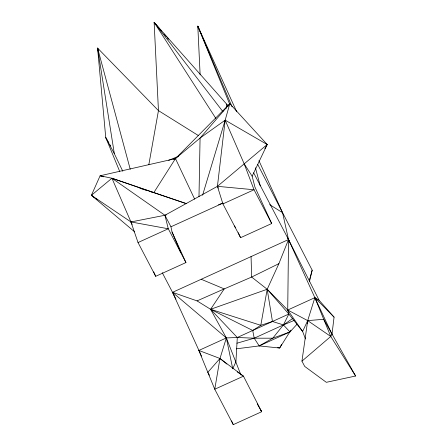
<?xml version="1.0" encoding="UTF-8"?>
<svg xmlns="http://www.w3.org/2000/svg" width="447" height="447" viewBox="0 0 447 447"><rect width="100%" height="100%" fill="white"/><g stroke="black" fill="none" stroke-linecap="round" stroke-linejoin="round"><path stroke-width="0.67" d="M253.622 172.799L288.533 239.542L287.723 310.017L288.84 314.034L302.619 331.451L305.469 338.949M198.988 196.686L200.072 138.062L229.819 103.698L267.189 144.515L252.147 176.202L254.969 187.159L271.698 223.534L240.587 237.692L222.919 203.916L217.432 186.332L225.176 120.159L229.819 103.698L175.459 158.596L153.802 192.663L186.215 203.608M162.25 272.676L172.525 292.327L197.049 300.898L210.598 309.296L237.296 337.491L235.921 361.802L232.725 368.764M307.508 323.393L307.687 320.616L314.856 297.668L288.533 239.542L287.6 238.502M226.26 108.241L226.668 104.129L154.131 22.35L158.45 110.616L148.823 164.736M251.063 256.595L251.644 277.051L267.194 289.27L287.723 310.017L307.687 320.616L323.723 319.292L355.605 376.011L326.316 382.314L304.703 366.417L301.948 361.148L330.763 336.457L331.998 334.205L334.065 317.141L319.108 300.267L288.533 239.542L172.525 292.327L201.513 356.125M301.948 361.148L307.687 320.616L330.763 336.457L355.605 376.011M278.883 263.663L267.194 289.27L260.802 325.315L252.717 330.473L210.598 309.296L224.221 288.907L251.644 277.051L278.883 263.663L288.533 239.542L289.684 242.788M309.48 281.604L312.174 270.178L257.768 164.518M309.525 279.587L310.095 277.57M310.475 276.224L312.174 270.178M202.58 195.227L225.176 120.159L267.189 144.515L264.875 148.717M236.346 348.828L259.21 345.922L272.776 338.195L283.415 324.913L288.84 314.034L267.194 289.27L210.598 309.296L226.355 337.938L219.98 358.488L214.756 389.242L233.273 424.65L261.674 411.726L243.464 376.178L219.98 358.488L198.854 350.454L214.756 389.242L243.464 376.178L237.245 371.887M134.715 231.898L91.395 195.294L100.111 175.772L175.459 158.596L200.072 138.062L225.176 120.159L244.196 163.865L254.036 189.757L271.698 223.534M281.632 344.363L279.66 348.029L259.21 345.922L254.209 338.2L252.717 330.473M290.941 330.121L279.66 348.029L277.632 347.582M297.004 324.271L289.952 331.931L259.21 345.922M186.282 203.592L111.94 178.241L91.395 195.294L130.96 221.947L164.921 215.264L217.432 186.332L267.189 144.515M236.949 343.212L254.209 338.2L283.415 324.913L292.478 318.65M180.784 252.684L172.045 232.032L170.944 226.785L223.047 203.083M172.045 232.032L185.946 262.557L155.696 276.319L138.028 242.542L168.279 228.775L164.921 215.264L111.94 178.241L100.111 175.772L103.425 176.811M222.919 203.916L254.036 189.757L217.432 186.332L218.376 188.131M198.854 350.454L226.355 337.938L237.296 337.491L254.209 338.2L272.776 338.195L289.952 331.931L283.415 324.913L272.463 321.488L260.802 325.315L210.598 309.296M319.108 300.267L314.856 297.668L287.723 310.017L302.619 331.451L307.687 320.616L307.704 323.349M237.296 337.491L288.84 314.034M197.049 300.898L224.221 288.907L201.217 279.274M283.415 324.913L294.288 320.37M168.664 160.35L178.308 156.366M218.51 204.771L222.371 203.217M173.503 159.328L175.459 158.596L194.646 199.122M166.273 214.968L164.921 215.264L170.944 226.785M149.823 191.411L153.142 192.45L111.94 178.241L130.96 221.947L168.279 228.775L185.946 262.557M139.883 188.282L147.175 190.578M269.67 204.648L282.565 212.677L288.728 240.542M198.641 135.715L158.45 110.616L97.58 48.08L105.738 137.536L119.667 171.357M91.395 195.294L94.742 197.781M95.859 198.608L96.977 199.435M226.88 364.054L219.98 358.488L207.816 372.317L209.453 375.251M240.905 374.921L226.355 337.938L172.525 292.327L175.956 299.144M330.763 336.457L314.856 297.668L334.065 317.141M159.093 28.183L154.131 22.35L155.053 24.216M160.445 29.776L161.345 30.837M164.049 34.017L166.306 36.671M167.206 37.727L168.558 39.319M223.019 111.784L154.131 22.35L215.856 118.41M260.897 410.581L261.674 411.726L257.221 403.887M244.196 163.865L252.147 176.202M228.104 106.408L226.668 104.129L227.624 105.978M138.028 242.542L130.96 221.947L131.686 223.098M108.895 142.945L105.738 137.536L114.326 153.651L122.796 171.257M109.951 144.75L110.649 145.951M314.856 297.668L331.998 334.205M130.96 221.947L132.122 224.45M238.279 232.675L240.587 237.692M231.546 420.884L233.273 424.65M200.133 74.873L197.809 26.144L236.726 111.795M258.925 160.652L282.565 212.677M98.15 49.349L97.58 48.08L114.326 153.651M153.695 271.865L155.696 276.319M234.602 225.925L235.424 227.819M198.267 28.183L197.809 26.144L232.06 106.766M197.809 26.144L229.747 104.252M130.239 169.262L97.58 48.08L98.144 50.813M255.405 167.709L260.26 185.879M288.533 239.542L288.829 240.894M226.355 337.938L232.585 368.093M267.194 289.27L272.463 321.488"/></g></svg>
